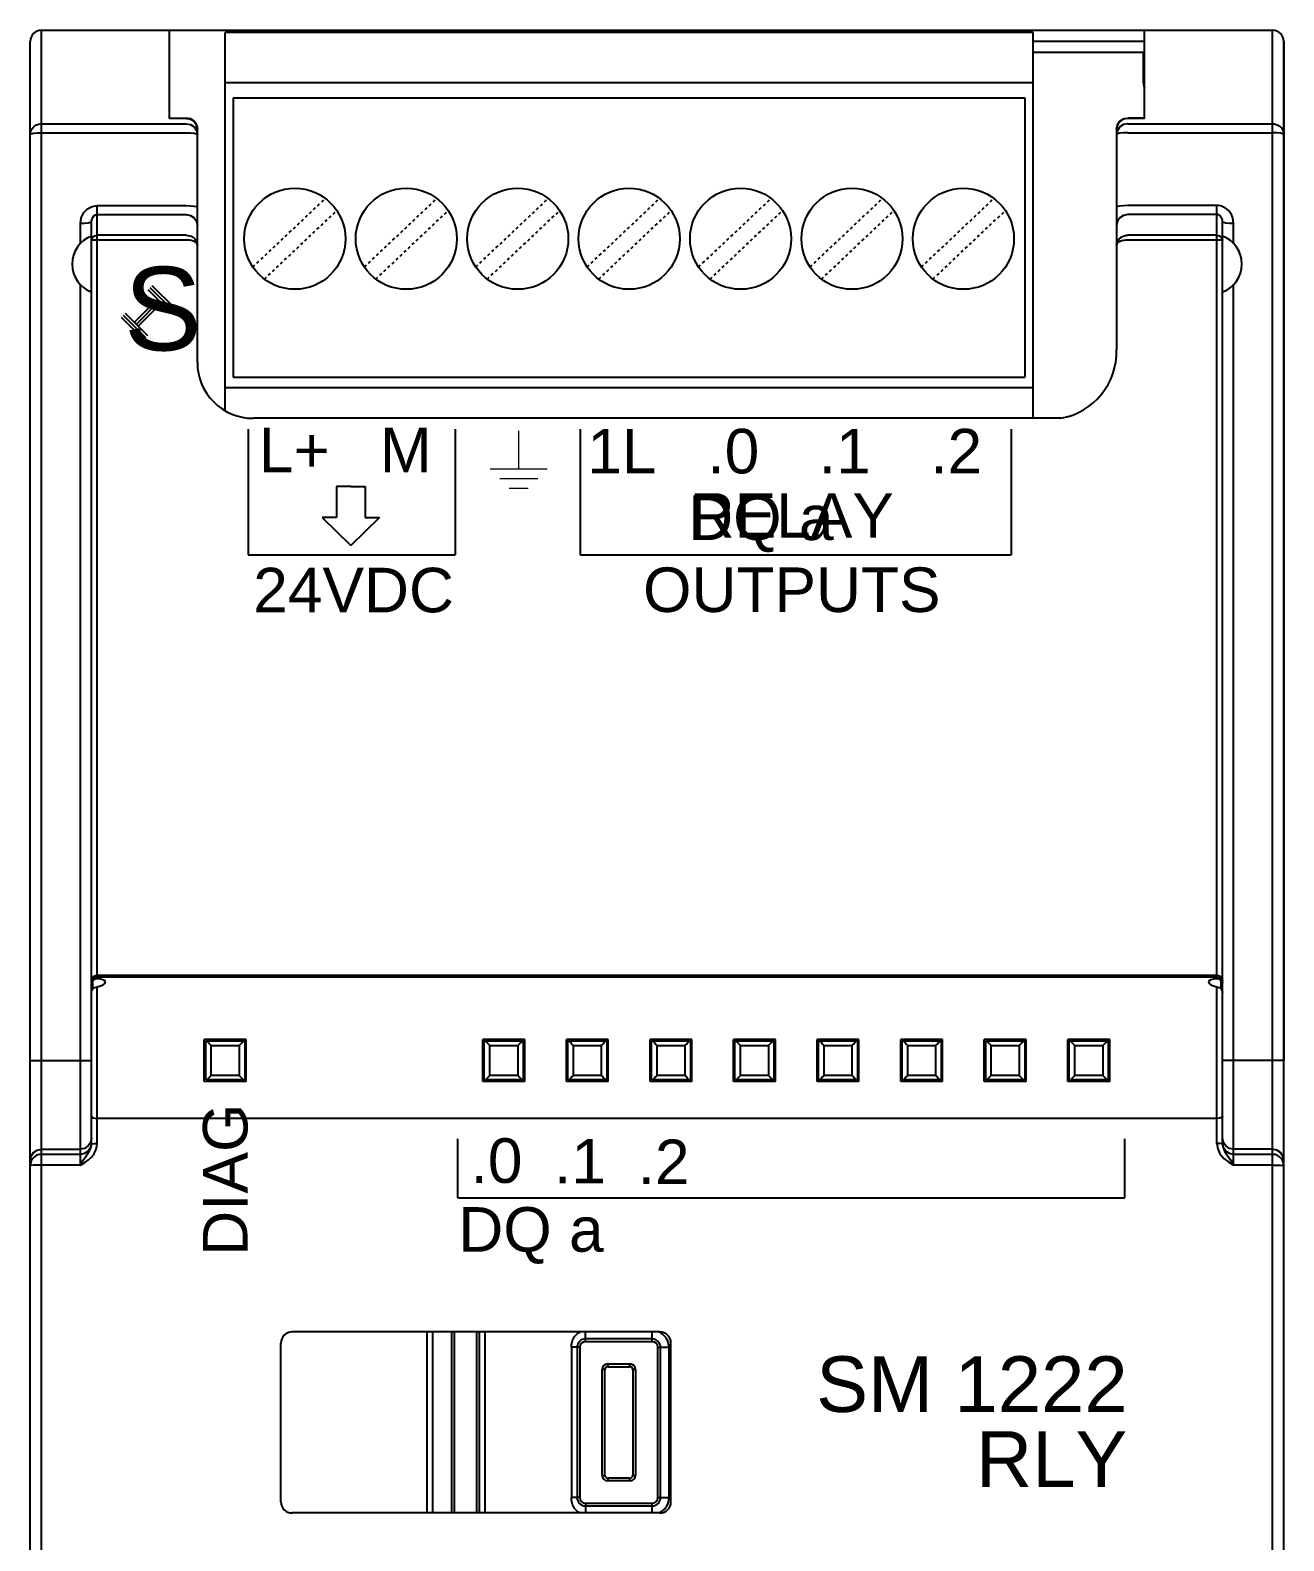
# Model space of a CAD drawing. Header units: inches. Extents: x 57 to 2760, y -193 to 2149.
# Drawn here: x 370 to 415, y 1549.4 to 1603.7 of the extents above; entities that cross this region are included whole.
import ezdxf

# ---------------------------------------------------------------- set-up
doc = ezdxf.new("R2010")
doc.units = ezdxf.units.IN
doc.header["$MEASUREMENT"] = 0
doc.linetypes.add('DOT', pattern=[0.2, 0.1, -0.1])
doc.styles.get("Standard").update_dxf_attribs({"font": 'arial.ttf'})

msp = doc.modelspace()

# ---------------------------------------------------------------- linework, layer by layer
at = {"color": 7, "linetype": 'Continuous'}
for p, q in [((370.37329, 1503.68422), (370.37329, 1603.68422)), ((370.37329, 1603.68422), (414.57329, 1603.68422)), ((374.97329, 1600.51791), (374.97329, 1603.68422)), ((409.97329, 1600.51791), (409.97329, 1603.68422)), ((414.57329, 1503.68422), (414.57329, 1603.68422)), ((369.97329, 1504.08422), (369.97329, 1603.28422)), ((376.97329, 1590.01417), (376.97329, 1603.60422)), ((405.97329, 1603.60422), (376.97329, 1603.60422)), ((405.97329, 1589.78895), (405.97329, 1603.60422)), ((409.97329, 1603.28422), (405.97329, 1603.28422)), ((414.97329, 1603.28422), (414.97329, 1566.68422)), ((414.97329, 1504.08422), (414.97329, 1603.28422)), ((409.97329, 1602.88422), (405.97329, 1602.88422)), ((409.92329, 1602.88422), (409.92329, 1601.88422)), ((405.97329, 1601.79422), (376.97329, 1601.79422)), ((409.97329, 1601.74784), (409.94488, 1601.74784)), ((377.26329, 1601.25422), (377.26329, 1591.22222)), ((377.26329, 1601.25422), (405.68329, 1601.25422)), ((405.68329, 1601.25422), (405.68329, 1591.22222)), ((374.97329, 1600.53058), (375.57329, 1600.53058)), ((375.57329, 1600.51791), (374.97329, 1600.51791)), ((375.72449, 1600.5009), (375.57329, 1600.53058)), ((409.1504, 1600.45221), (409.05727, 1600.36804)), ((409.25765, 1600.50138), (409.1504, 1600.45221)), ((409.22208, 1600.5009), (409.37329, 1600.53058)), ((409.37329, 1600.51791), (409.25765, 1600.50138)), ((409.97329, 1600.53058), (409.37329, 1600.53058)), ((409.97329, 1600.51791), (409.37329, 1600.51791)), ((370.37329, 1600.32249), (375.57329, 1600.32249)), ((370.37329, 1600.00264), (375.57329, 1600.00264)), ((375.94268, 1600.08424), (375.97329, 1599.93594)), ((375.97329, 1591.74631), (375.97329, 1600.13058)), ((408.97329, 1600.13058), (408.97329, 1592.20822)), ((409.00389, 1600.08424), (408.97329, 1599.93594)), ((409.37329, 1600.32249), (414.57329, 1600.32249)), ((409.37329, 1600.00264), (414.57329, 1600.00264)), ((372.37329, 1569.62007), (372.37329, 1597.38679)), ((372.37329, 1597.38679), (375.57329, 1597.38679)), ((412.57329, 1597.38679), (409.37329, 1597.38679)), ((412.57329, 1569.62007), (412.57329, 1597.38679)), ((371.77329, 1596.007), (371.77329, 1596.74021)), ((372.17329, 1569.47356), (372.17329, 1596.80036)), ((372.37329, 1597.06189), (375.57329, 1597.06189)), ((375.97329, 1595.96918), (375.97329, 1596.67552)), ((412.57329, 1597.06189), (409.37329, 1597.06189)), ((412.77329, 1569.47356), (412.77329, 1596.80039)), ((413.17329, 1596.007), (413.17329, 1596.74021)), ((375.57329, 1596.3199), (372.37329, 1596.3199)), ((375.57329, 1596.14705), (372.37329, 1596.14705)), ((412.57329, 1596.3199), (409.37329, 1596.3199)), ((412.57329, 1596.14705), (409.37329, 1596.14842)), ((371.77329, 1562.92192), (371.77329, 1594.56144)), ((413.17329, 1562.92192), (413.17329, 1594.56144)), ((377.26329, 1591.22222), (405.68329, 1591.22222)), ((376.97329, 1590.85511), (405.97329, 1590.85511)), ((406.97319, 1589.74622), (377.97329, 1589.74622)), ((372.22329, 1569.25312), (372.22329, 1569.56094)), ((412.57329, 1569.7402), (372.37329, 1569.7402)), ((412.57329, 1569.6728), (372.37329, 1569.6728)), ((412.72329, 1569.25312), (412.72329, 1569.56094)), ((372.17329, 1563.6921), (372.17329, 1569.43507)), ((372.37329, 1563.69686), (372.37329, 1569.32986)), ((412.57329, 1563.69686), (412.57329, 1569.32986)), ((412.77329, 1563.69214), (412.77329, 1569.43507)), ((412.77329, 1564.68066), (412.77329, 1569.12725)), ((376.22329, 1565.93422), (376.22329, 1567.43422)), ((377.72329, 1567.43422), (376.22329, 1567.43422)), ((376.27329, 1565.98422), (376.27329, 1567.38422)), ((376.27329, 1567.38422), (377.67329, 1567.38422)), ((377.67329, 1567.38422), (377.67329, 1565.98422)), ((377.72329, 1565.93422), (377.72329, 1567.43422)), ((386.22329, 1565.93422), (386.22329, 1567.43422)), ((387.72329, 1567.43422), (386.22329, 1567.43422)), ((386.27329, 1565.98422), (386.27329, 1567.38422)), ((386.27329, 1567.38422), (387.67329, 1567.38422)), ((387.67329, 1567.38422), (387.67329, 1565.98422)), ((387.72329, 1565.93422), (387.72329, 1567.43422)), ((389.22329, 1565.93422), (389.22329, 1567.43422)), ((390.72329, 1567.43422), (389.22329, 1567.43422)), ((389.27329, 1565.98422), (389.27329, 1567.38422)), ((389.27329, 1567.38422), (390.67329, 1567.38422)), ((390.67329, 1567.38422), (390.67329, 1565.98422)), ((390.72329, 1565.93422), (390.72329, 1567.43422)), ((392.22329, 1565.93422), (392.22329, 1567.43422)), ((393.72329, 1567.43422), (392.22329, 1567.43422)), ((392.27329, 1565.98422), (392.27329, 1567.38422)), ((392.27329, 1567.38422), (393.67329, 1567.38422)), ((393.67329, 1567.38422), (393.67329, 1565.98422)), ((393.72329, 1565.93422), (393.72329, 1567.43422)), ((395.22329, 1565.93422), (395.22329, 1567.43422)), ((396.72329, 1567.43422), (395.22329, 1567.43422)), ((395.27329, 1565.98422), (395.27329, 1567.38422)), ((395.27329, 1567.38422), (396.67329, 1567.38422)), ((396.67329, 1567.38422), (396.67329, 1565.98422)), ((396.72329, 1565.93422), (396.72329, 1567.43422)), ((399.72329, 1567.43422), (398.22329, 1567.43422)), ((398.22329, 1565.93422), (398.22329, 1567.43422)), ((398.27329, 1567.38422), (399.67329, 1567.38422)), ((398.27329, 1565.98422), (398.27329, 1567.38422)), ((399.67329, 1567.38422), (399.67329, 1565.98422)), ((399.72329, 1565.93422), (399.72329, 1567.43422)), ((402.72329, 1567.43422), (401.22329, 1567.43422)), ((401.22329, 1565.93422), (401.22329, 1567.43422)), ((401.27329, 1567.38422), (402.67329, 1567.38422)), ((401.27329, 1565.98422), (401.27329, 1567.38422)), ((402.67329, 1567.38422), (402.67329, 1565.98422)), ((402.72329, 1565.93422), (402.72329, 1567.43422)), ((405.72329, 1567.43422), (404.22329, 1567.43422)), ((404.22329, 1565.93422), (404.22329, 1567.43422)), ((404.27329, 1567.38422), (405.67329, 1567.38422)), ((404.27329, 1565.98422), (404.27329, 1567.38422)), ((405.67329, 1567.38422), (405.67329, 1565.98422)), ((405.72329, 1565.93422), (405.72329, 1567.43422)), ((408.72329, 1567.43422), (407.22329, 1567.43422)), ((407.22329, 1565.93422), (407.22329, 1567.43422)), ((407.27329, 1567.38422), (408.67329, 1567.38422)), ((407.27329, 1565.98422), (407.27329, 1567.38422)), ((408.67329, 1567.38422), (408.67329, 1565.98422)), ((408.72329, 1565.93422), (408.72329, 1567.43422)), ((376.22329, 1567.18422), (376.27329, 1567.18422)), ((376.47329, 1567.21993), (377.47329, 1567.21993)), ((376.47336, 1566.1485), (376.47336, 1567.21993)), ((377.47321, 1567.21993), (377.47321, 1566.1485)), ((377.67329, 1567.18422), (377.72329, 1567.18422)), ((386.22329, 1567.18422), (386.27329, 1567.18422)), ((386.47329, 1567.21993), (387.47329, 1567.21993)), ((386.47336, 1566.1485), (386.47336, 1567.21993)), ((387.47321, 1567.21993), (387.47321, 1566.1485)), ((389.47329, 1567.21993), (390.47329, 1567.21993)), ((389.47336, 1566.1485), (389.47336, 1567.21993)), ((390.47321, 1567.21993), (390.47321, 1566.1485)), ((392.47329, 1567.21993), (393.47329, 1567.21993)), ((392.47336, 1566.1485), (392.47336, 1567.21993)), ((393.47321, 1567.21993), (393.47321, 1566.1485)), ((395.47329, 1567.21993), (396.47329, 1567.21993)), ((395.47336, 1566.1485), (395.47336, 1567.21993)), ((396.47321, 1567.21993), (396.47321, 1566.1485)), ((398.47329, 1567.21993), (399.47329, 1567.21993)), ((398.47336, 1566.1485), (398.47336, 1567.21993)), ((399.47321, 1567.21993), (399.47321, 1566.1485)), ((401.47329, 1567.21993), (402.47329, 1567.21993)), ((401.47336, 1566.1485), (401.47336, 1567.21993)), ((402.47321, 1567.21993), (402.47321, 1566.1485)), ((404.47329, 1567.21993), (405.47329, 1567.21993)), ((404.47336, 1566.1485), (404.47336, 1567.21993)), ((405.47321, 1567.21993), (405.47321, 1566.1485)), ((407.47329, 1567.21993), (408.47329, 1567.21993)), ((407.47336, 1566.1485), (407.47336, 1567.21993)), ((408.47321, 1567.21993), (408.47321, 1566.1485)), ((408.67329, 1567.18422), (408.72329, 1567.18422)), ((369.97329, 1566.68422), (372.17329, 1566.68422)), ((414.97329, 1566.68422), (412.77329, 1566.68422)), ((376.22329, 1566.18422), (376.27329, 1566.18422)), ((377.72329, 1565.93422), (376.22329, 1565.93422)), ((377.67329, 1565.98422), (376.27329, 1565.98422)), ((377.47329, 1566.1485), (376.47329, 1566.1485)), ((377.67329, 1566.18422), (377.72329, 1566.18422)), ((386.22329, 1566.18422), (386.27329, 1566.18422)), ((387.72329, 1565.93422), (386.22329, 1565.93422)), ((387.67329, 1565.98422), (386.27329, 1565.98422)), ((387.47329, 1566.1485), (386.47329, 1566.1485)), ((390.72329, 1565.93422), (389.22329, 1565.93422)), ((390.67329, 1565.98422), (389.27329, 1565.98422)), ((390.47329, 1566.1485), (389.47329, 1566.1485)), ((393.72329, 1565.93422), (392.22329, 1565.93422)), ((393.67329, 1565.98422), (392.27329, 1565.98422)), ((393.47329, 1566.1485), (392.47329, 1566.1485)), ((396.72329, 1565.93422), (395.22329, 1565.93422)), ((396.67329, 1565.98422), (395.27329, 1565.98422)), ((396.47329, 1566.1485), (395.47329, 1566.1485)), ((399.72329, 1565.93422), (398.22329, 1565.93422)), ((399.67329, 1565.98422), (398.27329, 1565.98422)), ((399.47329, 1566.1485), (398.47329, 1566.1485)), ((402.72329, 1565.93422), (401.22329, 1565.93422)), ((402.67329, 1565.98422), (401.27329, 1565.98422)), ((402.47329, 1566.1485), (401.47329, 1566.1485)), ((405.72329, 1565.93422), (404.22329, 1565.93422)), ((405.67329, 1565.98422), (404.27329, 1565.98422)), ((405.47329, 1566.1485), (404.47329, 1566.1485)), ((408.72329, 1565.93422), (407.22329, 1565.93422)), ((408.67329, 1565.98422), (407.27329, 1565.98422)), ((408.47329, 1566.1485), (407.47329, 1566.1485)), ((408.67329, 1566.18422), (408.72329, 1566.18422)), ((412.57329, 1564.60034), (372.37329, 1564.60034)), ((370.37329, 1563.4964), (371.77329, 1563.4964)), ((372.17329, 1563.89487), (372.14284, 1563.74238)), ((372.27329, 1563.69623), (372.37329, 1563.69686)), ((412.67329, 1563.69623), (412.57329, 1563.69686)), ((412.80373, 1563.74238), (412.77329, 1563.89487)), ((414.57329, 1563.4964), (413.17329, 1563.4964)), ((369.97329, 1544.45532), (369.97329, 1563.09792)), ((369.98267, 1562.99893), (369.97329, 1562.91312)), ((371.77329, 1563.3116), (370.37329, 1563.3116)), ((414.57329, 1563.3116), (413.17329, 1563.3116)), ((414.97329, 1544.27052), (414.97329, 1563.09792)), ((371.77329, 1562.92192), (370.37329, 1562.92192)), ((414.57329, 1562.92192), (413.17329, 1562.92192)), ((378.97329, 1550.83422), (378.97329, 1556.53422)), ((392.57329, 1556.93422), (379.37329, 1556.93422)), ((384.22167, 1550.43422), (384.22167, 1556.93422)), ((384.42074, 1550.43422), (384.42074, 1556.93422)), ((385.10329, 1550.43422), (385.10329, 1556.93422)), ((385.10329, 1550.43422), (385.10329, 1556.93422)), ((385.20329, 1550.43422), (385.20329, 1556.93422)), ((386.00329, 1550.43422), (386.00329, 1556.93422)), ((386.10329, 1550.43422), (386.10329, 1556.93422)), ((386.30329, 1550.43422), (386.30329, 1556.93422)), ((389.90329, 1556.58422), (389.90329, 1556.93422)), ((392.30329, 1556.68422), (389.90329, 1556.68422)), ((392.30329, 1556.58422), (389.90329, 1556.58422)), ((392.30329, 1556.58422), (392.30329, 1556.93422)), ((392.97329, 1550.83422), (392.97329, 1556.53422)), ((389.40329, 1556.38422), (389.40329, 1550.98422)), ((389.70329, 1556.38422), (389.40329, 1556.38422)), ((389.60329, 1556.38422), (389.60329, 1550.98422)), ((389.70329, 1556.38422), (389.70329, 1550.98422)), ((392.50329, 1550.98422), (392.50329, 1556.38422)), ((392.50329, 1556.38422), (392.90329, 1556.38422)), ((392.60329, 1550.98422), (392.60329, 1556.38422)), ((392.90329, 1556.38422), (392.90329, 1550.98422)), ((390.50329, 1551.78422), (390.50329, 1555.58422)), ((390.60329, 1555.58422), (390.50329, 1555.58422)), ((390.60329, 1551.78422), (390.60329, 1555.58422)), ((390.60329, 1551.78422), (390.60329, 1555.58422)), ((390.70329, 1555.78422), (390.70329, 1555.68422)), ((390.70329, 1555.78422), (391.50329, 1555.78422)), ((390.70329, 1555.68422), (391.50329, 1555.68422)), ((390.70329, 1555.68422), (391.50329, 1555.68422)), ((391.50329, 1555.68422), (391.50329, 1555.78422)), ((391.60329, 1555.58422), (391.60329, 1551.78422)), ((391.70329, 1555.58422), (391.60329, 1555.58422)), ((391.70329, 1555.58422), (391.70329, 1551.78422)), ((390.50329, 1551.78422), (390.60329, 1551.78422)), ((390.70329, 1551.68422), (390.70329, 1551.58422)), ((391.50329, 1551.68422), (390.70329, 1551.68422)), ((391.50329, 1551.68422), (390.70329, 1551.68422)), ((391.50329, 1551.58422), (390.70329, 1551.58422)), ((391.50329, 1551.58422), (391.50329, 1551.68422)), ((391.60329, 1551.78422), (391.70329, 1551.78422)), ((389.70329, 1550.98422), (389.40329, 1550.98422)), ((389.90329, 1550.78422), (389.90328, 1550.43422)), ((389.90329, 1550.78422), (392.30329, 1550.78422)), ((389.90329, 1550.68422), (392.30329, 1550.68422)), ((389.90329, 1550.68422), (392.30329, 1550.68422)), ((392.30329, 1550.43422), (392.30329, 1550.78422)), ((392.50329, 1550.98422), (392.90329, 1550.98422)), ((392.57329, 1550.43422), (379.37329, 1550.43422))]:
    msp.add_line(p, q, dxfattribs=at)
at = {"linetype": 'DOT'}
for p, q in [((377.96743, 1595.18099), (380.56651, 1597.64304)), ((378.38006, 1594.7454), (380.97914, 1597.20745)), ((381.96743, 1595.18099), (384.56651, 1597.64304)), ((382.38006, 1594.7454), (384.97914, 1597.20745)), ((385.96743, 1595.18099), (388.56651, 1597.64304)), ((386.38006, 1594.7454), (388.97914, 1597.20745)), ((389.96743, 1595.18099), (392.56651, 1597.64304)), ((390.38006, 1594.7454), (392.97914, 1597.20745)), ((393.96743, 1595.18099), (396.56651, 1597.64304)), ((394.38006, 1594.7454), (396.97914, 1597.20745)), ((397.96743, 1595.18099), (400.56651, 1597.64304)), ((398.38006, 1594.7454), (400.97914, 1597.20745)), ((401.96743, 1595.18099), (404.56651, 1597.64304)), ((402.38006, 1594.7454), (404.97914, 1597.20745))]:
    msp.add_line(p, q, dxfattribs=at)
for p, q in [((374.26653, 1594.443), (375.06821, 1593.65108)), ((374.33679, 1594.51416), (375.13847, 1593.72224)), ((374.54551, 1594.03024), (373.70696, 1593.19201)), ((374.61621, 1593.95952), (373.77765, 1593.12129)), ((374.68691, 1593.88879), (373.84835, 1593.05056)), ((374.19627, 1594.37184), (374.99795, 1593.57993)), ((373.23629, 1593.37493), (374.03797, 1592.58301)), ((373.30655, 1593.44609), (374.10823, 1592.65417)), ((373.37681, 1593.51724), (374.17849, 1592.72533)), ((377.79901, 1589.35165), (377.79901, 1584.83806)), ((385.22901, 1589.35165), (385.22901, 1584.83806)), ((389.71353, 1589.35166), (389.71353, 1584.83807)), ((405.18829, 1589.35166), (405.18829, 1584.83807)), ((380.97012, 1587.29684), (380.97012, 1586.17845)), ((381.48418, 1587.29684), (380.97012, 1587.29684)), ((381.48417, 1587.29684), (381.99822, 1587.29684)), ((381.99822, 1587.29684), (381.99822, 1586.17845)), ((380.45607, 1586.17845), (381.48417, 1585.18097)), ((380.97012, 1586.17845), (380.45607, 1586.17845)), ((382.51228, 1586.17845), (381.48417, 1585.18097)), ((381.99822, 1586.17845), (382.51228, 1586.17845)), ((377.79901, 1584.83806), (385.22901, 1584.83806)), ((389.71353, 1584.83807), (405.18829, 1584.83807)), ((385.32887, 1561.74951), (385.32887, 1563.86554)), ((409.26797, 1561.74951), (409.26797, 1563.86554)), ((385.32887, 1561.74951), (409.26797, 1561.74951))]:
    msp.add_line(p, q)
at = {"color": 7, "linetype": 'Continuous', "lineweight": 15}
for p, q in [((387.51051, 1587.92584), (387.51051, 1589.29084)), ((386.48676, 1587.92584), (388.53426, 1587.92584)), ((386.82801, 1587.58459), (388.19301, 1587.58459)), ((387.16926, 1587.24334), (387.85176, 1587.24334))]:
    msp.add_line(p, q, dxfattribs=at)
at = {"color": 7, "linetype": 'Continuous'}
for points in [[(375.57329, 1600.51791), (375.68892, 1600.50138), (375.79617, 1600.45221), (375.8893, 1600.36804), (375.95214, 1600.25484), (375.97329, 1600.13058)], [(375.97329, 1600.13058), (375.94389, 1600.28109), (375.85684, 1600.41271), (375.72449, 1600.5009)], [(408.97329, 1600.13058), (409.00268, 1600.28109), (409.08973, 1600.41271), (409.22208, 1600.5009)], [(369.97329, 1599.93594), (369.97782, 1599.99395), (369.99315, 1600.05624), (370.02169, 1600.12026), (370.06532, 1600.18261), (370.12492, 1600.23895), (370.1991, 1600.28392), (370.28383, 1600.3127), (370.37329, 1600.32249)], [(369.97329, 1599.93594), (370.0034, 1599.96133), (370.09003, 1599.98303), (370.21994, 1599.99754), (370.37329, 1600.00264)], [(375.57329, 1600.32249), (375.72539, 1600.29345), (375.85562, 1600.20976), (375.94268, 1600.08424)], [(375.57329, 1600.00264), (375.72539, 1599.99763), (375.85562, 1599.98319), (375.94268, 1599.96153), (375.97329, 1599.93594)], [(409.05727, 1600.36804), (408.99443, 1600.25484), (408.97329, 1600.13058)], [(409.37329, 1600.00264), (409.22118, 1599.99763), (409.09095, 1599.98319), (409.00389, 1599.96153), (408.97329, 1599.93594)], [(409.37329, 1600.32249), (409.22118, 1600.29345), (409.09095, 1600.20976), (409.00389, 1600.08424)], [(414.57329, 1600.32249), (414.63328, 1600.31812), (414.69775, 1600.3033), (414.76402, 1600.27571), (414.82855, 1600.23354), (414.88686, 1600.17593), (414.93339, 1600.10422), (414.96317, 1600.02233), (414.97329, 1599.93594)], [(414.97329, 1599.93594), (414.94317, 1599.96133), (414.85654, 1599.98303), (414.72663, 1599.99754), (414.57329, 1600.00264)], [(371.77329, 1596.74021), (371.80601, 1596.95076), (371.89819, 1597.13505), (372.03505, 1597.27417), (372.19821, 1597.35856), (372.37329, 1597.38679)], [(375.57329, 1597.38679), (375.72636, 1597.38211), (375.85613, 1597.36879), (375.94284, 1597.34885), (375.97329, 1597.32532)], [(409.37329, 1597.38679), (409.22021, 1597.38211), (409.09044, 1597.36879), (409.00373, 1597.34885), (408.97329, 1597.32532)], [(413.17329, 1596.74021), (413.16218, 1596.86402), (413.13328, 1596.97228), (413.09189, 1597.0653), (413.04188, 1597.14395), (412.98665, 1597.20881), (412.92926, 1597.26065), (412.87172, 1597.3011), (412.81446, 1597.33223), (412.75672, 1597.35582), (412.69733, 1597.37281), (412.636, 1597.38325), (412.57329, 1597.38679)], [(372.17329, 1596.80039), (372.14283, 1596.77736), (372.05612, 1596.75784), (371.92635, 1596.74479), (371.77329, 1596.74021)], [(372.17329, 1596.80036), (372.18418, 1596.88544), (372.2149, 1596.96), (372.26058, 1597.01636), (372.31505, 1597.05053), (372.37329, 1597.06189)], [(375.57329, 1597.06189), (375.72636, 1597.03248), (375.85613, 1596.94872), (375.94284, 1596.82337), (375.97329, 1596.67552)], [(409.37329, 1597.06189), (409.22021, 1597.03248), (409.09044, 1596.94872), (409.00373, 1596.82337), (408.97329, 1596.67552)], [(412.77329, 1596.80039), (412.76958, 1596.85044), (412.75995, 1596.89421), (412.74615, 1596.93182), (412.72948, 1596.96363), (412.71107, 1596.98987), (412.69194, 1597.01085), (412.67276, 1597.02721), (412.65367, 1597.03981), (412.63443, 1597.04935), (412.61463, 1597.05623), (412.59419, 1597.06045), (412.57329, 1597.06189)], [(413.17329, 1596.74021), (413.02021, 1596.74479), (412.89044, 1596.75784), (412.80373, 1596.77736), (412.77329, 1596.80039)], [(372.17329, 1596.12671), (372.18851, 1596.20064), (372.23186, 1596.26331), (372.29675, 1596.30519), (372.37329, 1596.3199)], [(372.37329, 1596.14705), (372.2965, 1596.14549), (372.23123, 1596.14103), (372.18815, 1596.13441), (372.17329, 1596.12671)], [(375.57329, 1596.3199), (375.63812, 1596.31526), (375.69544, 1596.30315), (375.74532, 1596.28581), (375.78842, 1596.26486), (375.82567, 1596.24128), (375.85807, 1596.21547), (375.88665, 1596.18716), (375.91188, 1596.15592), (375.93331, 1596.12202), (375.95041, 1596.08611), (375.96283, 1596.04888), (375.97049, 1596.01063), (375.97329, 1595.96922)], [(375.97329, 1595.96919), (375.97049, 1595.99021), (375.96283, 1596.0096), (375.95041, 1596.02848), (375.93332, 1596.04669), (375.91189, 1596.06388), (375.88666, 1596.07972), (375.85808, 1596.09408), (375.8257, 1596.10716), (375.78845, 1596.11912), (375.74536, 1596.12975), (375.69548, 1596.13855), (375.63818, 1596.14469), (375.57337, 1596.14705)], [(408.97329, 1595.96917), (408.97602, 1596.01015), (408.98412, 1596.05029), (408.99738, 1596.08909), (409.01549, 1596.126), (409.03808, 1596.16056), (409.0647, 1596.19235), (409.09501, 1596.22113), (409.12871, 1596.24671), (409.16532, 1596.26877), (409.20419, 1596.28702), (409.24463, 1596.30126), (409.28609, 1596.31146), (409.32872, 1596.31771), (409.37329, 1596.3199)], [(409.37329, 1596.14705), (409.32872, 1596.14595), (409.28609, 1596.14278), (409.24463, 1596.1376), (409.20418, 1596.13038), (409.16531, 1596.12112), (409.12871, 1596.10993), (409.09501, 1596.09695), (409.0647, 1596.08236), (409.03808, 1596.06623), (409.01549, 1596.04871), (408.99738, 1596.02999), (408.98412, 1596.01032), (408.97602, 1595.98997), (408.97329, 1595.96919)], [(412.57329, 1596.3199), (412.64886, 1596.30557), (412.71378, 1596.26421), (412.75795, 1596.20089), (412.77329, 1596.12671)], [(412.77329, 1596.12671), (412.75795, 1596.13452), (412.71378, 1596.14119), (412.64886, 1596.14555), (412.57329, 1596.14705)], [(372.17329, 1569.55633), (372.18384, 1569.61528), (372.21313, 1569.66646), (372.25678, 1569.70578), (372.31161, 1569.73124), (372.37329, 1569.7402)], [(372.37329, 1569.6728), (372.29675, 1569.65764), (372.23186, 1569.61445), (372.18851, 1569.54981), (372.17329, 1569.47356)], [(372.22329, 1569.56094), (372.1861, 1569.50211), (372.17329, 1569.43507)], [(372.37329, 1569.62007), (372.29144, 1569.60763), (372.22329, 1569.56094)], [(372.67329, 1569.5033), (372.65233, 1569.54683), (372.59113, 1569.58141), (372.495, 1569.60576), (372.37329, 1569.62007)], [(372.37329, 1569.32986), (372.495, 1569.36039), (372.59113, 1569.4041), (372.65233, 1569.45399), (372.67329, 1569.5033)], [(412.57329, 1569.62007), (412.45157, 1569.60576), (412.35544, 1569.58141), (412.29424, 1569.54683), (412.27329, 1569.5033)], [(412.27329, 1569.5033), (412.29424, 1569.45399), (412.35544, 1569.4041), (412.45157, 1569.36039), (412.57329, 1569.32986)], [(412.57329, 1569.7402), (412.63488, 1569.73126), (412.68955, 1569.70594), (412.73323, 1569.66672), (412.76269, 1569.61537), (412.77329, 1569.55633)], [(412.57329, 1569.6728), (412.64982, 1569.65764), (412.71471, 1569.61445), (412.75806, 1569.54981), (412.77329, 1569.47356)], [(412.72329, 1569.56094), (412.65515, 1569.60762), (412.57329, 1569.62007)], [(412.77329, 1569.43507), (412.76041, 1569.50227), (412.72329, 1569.56094)], [(372.17329, 1569.12725), (372.1861, 1569.19429), (372.22329, 1569.25312)], [(372.22329, 1569.25312), (372.29145, 1569.30337), (372.37329, 1569.32986)], [(412.57329, 1569.32986), (412.65516, 1569.30334), (412.72329, 1569.25312)], [(412.72329, 1569.25312), (412.76041, 1569.19445), (412.77329, 1569.12725)], [(376.47329, 1567.21993), (376.4191, 1567.275), (376.3666, 1567.32974), (376.31595, 1567.38422)], [(377.47329, 1567.21993), (377.52747, 1567.275), (377.57997, 1567.32974), (377.63062, 1567.38422)], [(386.47329, 1567.21993), (386.41903, 1567.27507), (386.36654, 1567.32981), (386.31595, 1567.38422)], [(387.47329, 1567.21993), (387.52754, 1567.27507), (387.58003, 1567.32981), (387.63062, 1567.38422)], [(389.47329, 1567.21993), (389.41904, 1567.27505), (389.36655, 1567.3298), (389.31595, 1567.38422)], [(390.47329, 1567.21993), (390.52753, 1567.27505), (390.58002, 1567.3298), (390.63062, 1567.38422)], [(392.47329, 1567.21993), (392.41906, 1567.27504), (392.36656, 1567.32979), (392.31595, 1567.38422)], [(393.47329, 1567.21993), (393.52751, 1567.27504), (393.58001, 1567.32979), (393.63062, 1567.38422)], [(395.47329, 1567.21993), (395.41907, 1567.27503), (395.36658, 1567.32977), (395.31595, 1567.38422)], [(396.47329, 1567.21993), (396.5275, 1567.27503), (396.57999, 1567.32977), (396.63062, 1567.38422)], [(398.47329, 1567.21993), (398.41908, 1567.27502), (398.36659, 1567.32976), (398.31595, 1567.38422)], [(399.47329, 1567.21993), (399.52749, 1567.27502), (399.57998, 1567.32976), (399.63062, 1567.38422)], [(401.47329, 1567.21993), (401.41909, 1567.27501), (401.36659, 1567.32975), (401.31595, 1567.38422)], [(402.47329, 1567.21993), (402.52748, 1567.27501), (402.57997, 1567.32975), (402.63062, 1567.38422)], [(404.47329, 1567.21993), (404.4191, 1567.275), (404.3666, 1567.32975), (404.31595, 1567.38422)], [(405.47329, 1567.21993), (405.52747, 1567.275), (405.57997, 1567.32975), (405.63062, 1567.38422)], [(407.47329, 1567.21993), (407.4191, 1567.275), (407.3666, 1567.32974), (407.31595, 1567.38422)], [(408.47329, 1567.21993), (408.52747, 1567.275), (408.57997, 1567.32974), (408.63062, 1567.38422)], [(376.47329, 1566.1485), (376.4191, 1566.09344), (376.3666, 1566.03869), (376.31595, 1565.98422)], [(377.47329, 1566.1485), (377.52747, 1566.09344), (377.57997, 1566.03869), (377.63062, 1565.98422)], [(386.47329, 1566.1485), (386.41903, 1566.09337), (386.36654, 1566.03862), (386.31595, 1565.98422)], [(387.47329, 1566.1485), (387.52754, 1566.09337), (387.58003, 1566.03862), (387.63062, 1565.98422)], [(389.47329, 1566.1485), (389.41904, 1566.09338), (389.36655, 1566.03864), (389.31595, 1565.98422)], [(390.47329, 1566.1485), (390.52753, 1566.09338), (390.58002, 1566.03864), (390.63062, 1565.98422)], [(392.47329, 1566.1485), (392.41906, 1566.0934), (392.36656, 1566.03865), (392.31595, 1565.98422)], [(393.47329, 1566.1485), (393.52751, 1566.0934), (393.58001, 1566.03865), (393.63062, 1565.98422)], [(395.47329, 1566.1485), (395.41907, 1566.09341), (395.36658, 1566.03866), (395.31595, 1565.98422)], [(396.47329, 1566.1485), (396.5275, 1566.09341), (396.57999, 1566.03866), (396.63062, 1565.98422)], [(398.47329, 1566.1485), (398.41908, 1566.09342), (398.36659, 1566.03868), (398.31595, 1565.98422)], [(399.47329, 1566.1485), (399.52749, 1566.09342), (399.57998, 1566.03868), (399.63062, 1565.98422)], [(401.47329, 1566.1485), (401.41909, 1566.09343), (401.36659, 1566.03868), (401.31595, 1565.98422)], [(402.47329, 1566.1485), (402.52748, 1566.09343), (402.57997, 1566.03868), (402.63062, 1565.98422)], [(404.47329, 1566.1485), (404.4191, 1566.09344), (404.3666, 1566.03869), (404.31595, 1565.98422)], [(405.47329, 1566.1485), (405.52747, 1566.09344), (405.57997, 1566.03869), (405.63062, 1565.98422)], [(407.47329, 1566.1485), (407.4191, 1566.09344), (407.3666, 1566.03869), (407.31595, 1565.98422)], [(408.47329, 1566.1485), (408.52747, 1566.09344), (408.57997, 1566.03869), (408.63062, 1565.98422)], [(372.17329, 1564.68066), (372.18719, 1564.65083), (372.22848, 1564.62489), (372.29334, 1564.60691), (372.37329, 1564.60034)], [(412.77329, 1564.68066), (412.75938, 1564.65083), (412.71809, 1564.62489), (412.65323, 1564.60691), (412.57329, 1564.60034)], [(369.97329, 1563.09792), (370.00373, 1563.25041), (370.09044, 1563.37968), (370.22021, 1563.46606), (370.37329, 1563.4964)], [(372.14284, 1563.74238), (372.05613, 1563.61311), (371.92636, 1563.52673), (371.77329, 1563.4964)], [(371.77329, 1562.92192), (371.93109, 1563.01628), (372.06893, 1563.11494), (372.18376, 1563.22426), (372.27163, 1563.34286), (372.33087, 1563.46492), (372.36347, 1563.58459), (372.37329, 1563.69686)], [(372.16983, 1563.69279), (372.14284, 1563.55758), (372.05613, 1563.42831), (371.92636, 1563.34193), (371.77329, 1563.3116)], [(371.77329, 1562.92192), (371.87856, 1563.09804), (371.97029, 1563.23383), (372.04676, 1563.34291), (372.10544, 1563.43976), (372.14499, 1563.53006), (372.16674, 1563.61458), (372.17329, 1563.6921)], [(372.17329, 1563.6921), (372.20008, 1563.69448), (372.27329, 1563.69623)], [(412.57329, 1563.69686), (412.60069, 1563.50986), (412.6835, 1563.32906), (412.82203, 1563.1635), (412.9986, 1563.02719), (413.17329, 1562.92192)], [(412.77329, 1563.6921), (412.74649, 1563.69448), (412.67329, 1563.69623)], [(412.77329, 1563.69214), (412.79162, 1563.5619), (412.84703, 1563.4288), (412.93934, 1563.28576), (413.05669, 1563.11576), (413.17329, 1562.92192)], [(413.17329, 1563.3116), (413.02021, 1563.34193), (412.89044, 1563.42831), (412.80373, 1563.55758), (412.77673, 1563.69283)], [(413.17329, 1563.4964), (413.02021, 1563.52673), (412.89044, 1563.61311), (412.80373, 1563.74238)], [(414.97329, 1563.09792), (414.94284, 1563.25041), (414.85613, 1563.37968), (414.72636, 1563.46606), (414.57329, 1563.4964)], [(370.37329, 1563.3116), (370.30961, 1563.30652), (370.2426, 1563.28973), (370.17519, 1563.2593), (370.11101, 1563.21399), (370.05451, 1563.15383), (370.01045, 1563.08085), (369.98267, 1562.99893)], [(414.88092, 1563.16781), (414.82179, 1563.22537), (414.74815, 1563.2715), (414.66352, 1563.30133), (414.57329, 1563.3116)], [(414.97329, 1562.91312), (414.96871, 1562.97324), (414.95322, 1563.03774), (414.92451, 1563.10381), (414.88092, 1563.16781)], [(370.37329, 1562.92192), (370.21965, 1562.92124), (370.0895, 1562.91932), (370.00296, 1562.91644), (369.97329, 1562.91312)], [(414.57329, 1562.92192), (414.72692, 1562.92124), (414.85707, 1562.91932), (414.94361, 1562.91644), (414.97329, 1562.91312)], [(389.40329, 1556.38422), (389.40431, 1556.42907), (389.40793, 1556.47638), (389.41508, 1556.52638), (389.4266, 1556.5782), (389.44275, 1556.62976), (389.46333, 1556.67943), (389.48789, 1556.72617), (389.516, 1556.76955), (389.54747, 1556.80956), (389.58201, 1556.84604), (389.61922, 1556.87869), (389.65857, 1556.90721), (389.69943, 1556.93135), (389.70555, 1556.93422)], [(389.70555, 1550.43422), (389.69939, 1550.43711), (389.65852, 1550.46126), (389.61917, 1550.4898), (389.58195, 1550.52246), (389.54741, 1550.55895), (389.51594, 1550.59897), (389.48782, 1550.64238), (389.46328, 1550.68913), (389.44272, 1550.73878), (389.42659, 1550.79029), (389.41508, 1550.84204), (389.40793, 1550.89202), (389.40431, 1550.93934), (389.40329, 1550.98422)]]:
    msp.add_lwpolyline(points, dxfattribs=at)
for centre in [(379.47329, 1596.19422), (383.47329, 1596.19422), (387.47329, 1596.19422), (391.47329, 1596.19422), (395.47329, 1596.19422), (399.47329, 1596.19422), (403.47329, 1596.19422)]:
    msp.add_circle(centre, 1.815, dxfattribs=at)
for centre, radius, start, end in [((370.37329, 1603.28422), 0.4, 90, 180), ((414.57329, 1603.28422), 0.4, 0, 90), ((410.72329, 1601.88422), 0.8, 180, 199.697267), ((372.53757, 1595.28422), 1.06429, 110.01596, 249.98404), ((412.409, 1595.28422), 1.06429, 290.01596, 69.98404), ((377.97329, 1591.74622), 2, 179.997323, 270), ((406.53421, 1592.14627), 2.43986, 280.365181, 1.455004), ((387.87329, 1567.38422), 0.2, 180, 219.509619), ((387.87329, 1567.38422), 0.2, 210, 219.509619), ((389.07329, 1567.38422), 0.2, 320.490381, 0), ((390.87329, 1567.38422), 0.2, 180, 219.509619), ((390.87329, 1567.38422), 0.2, 210, 219.509619), ((392.07329, 1567.38422), 0.2, 320.490381, 0), ((393.87329, 1567.38422), 0.2, 180, 219.509619), ((393.87329, 1567.38422), 0.2, 210, 219.509619), ((395.07329, 1567.38422), 0.2, 320.490381, 0), ((396.87329, 1567.38422), 0.2, 180, 219.509619), ((396.87329, 1567.38422), 0.2, 210, 219.509619), ((398.07329, 1567.38422), 0.2, 320.490381, 0), ((399.87329, 1567.38422), 0.2, 180, 219.509619), ((399.87329, 1567.38422), 0.2, 210, 219.509619), ((401.07329, 1567.38422), 0.2, 320.490381, 0), ((402.87329, 1567.38422), 0.2, 180, 219.509619), ((402.87329, 1567.38422), 0.2, 210, 219.509619), ((404.07329, 1567.38422), 0.2, 320.490381, 0), ((405.87329, 1567.38422), 0.2, 180, 219.509619), ((405.87329, 1567.38422), 0.2, 210, 219.509619), ((407.07329, 1567.38422), 0.2, 320.490381, 0), ((387.87329, 1565.98422), 0.2, 140.490381, 180), ((387.87329, 1565.98422), 0.2, 140.490381, 150), ((389.07329, 1565.98422), 0.2, 0, 39.509619), ((389.07329, 1565.98422), 0.2, 0, 39.509599), ((390.87329, 1565.98422), 0.2, 140.490381, 180), ((390.87329, 1565.98422), 0.2, 140.490381, 150), ((392.07329, 1565.98422), 0.2, 0, 39.509619), ((392.07329, 1565.98422), 0.2, 0, 39.509599), ((393.87329, 1565.98422), 0.2, 140.490381, 180), ((393.87329, 1565.98422), 0.2, 140.490381, 150), ((395.07329, 1565.98422), 0.2, 0, 39.509619), ((395.07329, 1565.98422), 0.2, 0, 39.509599), ((396.87329, 1565.98422), 0.2, 140.490381, 180), ((396.87329, 1565.98422), 0.2, 140.490381, 150), ((398.07329, 1565.98422), 0.2, 0, 39.509619), ((398.07329, 1565.98422), 0.2, 0, 39.509599), ((399.87329, 1565.98422), 0.2, 140.490381, 180), ((399.87329, 1565.98422), 0.2, 140.490381, 150), ((401.07329, 1565.98422), 0.2, 0, 39.509619), ((401.07329, 1565.98422), 0.2, 0, 39.509599), ((402.87329, 1565.98422), 0.2, 140.490381, 180), ((402.87329, 1565.98422), 0.2, 140.490381, 150), ((404.07329, 1565.98422), 0.2, 0, 39.509619), ((404.07329, 1565.98422), 0.2, 0, 39.509599), ((405.87329, 1565.98422), 0.2, 140.490381, 180), ((405.87329, 1565.98422), 0.2, 140.490381, 150), ((407.07329, 1565.98422), 0.2, 0, 39.509619), ((407.07329, 1565.98422), 0.2, 0, 39.509599), ((379.37329, 1556.53422), 0.4, 90, 180), ((389.90329, 1556.38422), 0.3, 90, 180.00166), ((389.90329, 1556.38422), 0.2, 90, 180), ((392.30329, 1556.38422), 0.3, 0, 90), ((392.30329, 1556.38422), 0.3, 0.000002, 89.999999), ((392.30329, 1556.38422), 0.2, 0, 90), ((392.30329, 1556.38422), 0.6, 0, 67.607836), ((392.57329, 1556.53422), 0.4, 0, 90), ((390.70329, 1555.58422), 0.2, 90, 180), ((390.70329, 1555.58422), 0.1, 90, 180), ((391.50329, 1555.58422), 0.2, 0, 90), ((391.50329, 1555.58422), 0.1, 0, 90), ((391.50329, 1555.58422), 0.1, 0, 90), ((390.70329, 1551.78422), 0.2, 180, 270), ((390.70329, 1551.78422), 0.1, 180, 270), ((390.70329, 1551.78422), 0.1, 180, 270), ((391.50329, 1551.78422), 0.1, 270, 0), ((391.50329, 1551.78422), 0.2, 270, 0), ((379.37329, 1550.83422), 0.4, 180, 270), ((389.90329, 1550.98422), 0.3, 179.998328, 269.999999), ((389.90329, 1550.98422), 0.3, 180, 270), ((389.90329, 1550.98422), 0.2, 180, 270), ((392.30329, 1550.98422), 0.3, 270, 0), ((392.30329, 1550.98422), 0.2, 270, 0), ((392.57329, 1550.83422), 0.4, 270, 0), ((392.30329, 1550.98422), 0.6, 299.991389, 0)]:
    msp.add_arc(centre, radius, start, end, dxfattribs=at)

# ---------------------------------------------------------------- texts
for s, insert, char_height, width, attachment_point in [('S', (373.33812, 1595.18555), 3, 4.2892434, 1), ('L+', (379.45447, 1589.4057), 1.6, 5.3067617, 2), ('M', (383.45447, 1589.4057), 1.6, 5.3067617, 2), ('1L', (391.2138, 1589.36755), 1.6, 5.3067617, 2), ('.0', (395.2138, 1589.36755), 1.6, 5.3067617, 2), ('.1', (399.2138, 1589.36755), 1.6, 5.3067617, 2), ('.2', (403.2138, 1589.36755), 1.6, 5.3067617, 2), ('RELAY OUTPUTS', (397.31254, 1582.76735), 1.6, 13.696, 8), ('DQ a', (396.20128, 1586.9745), 1.6, 5.3067617, 2), ('24VDC', (381.58041, 1584.37827), 1.6, 12.4032, 2), ('.0', (386.71139, 1562.26596), 1.6, 6.9302573, 8), ('.1', (389.71139, 1562.26596), 1.6, 6.9302573, 8), ('.2', (392.71139, 1562.24338), 1.6, 6.9302573, 8), ('DQ a', (385.34177, 1560.39746), 1.6, 5.4702222, 4), ('SM 1222', (409.36879, 1556.05989), 2, 16.32, 3), ('RLY', (409.35758, 1553.37095), 2, 16.32, 3)]:
    msp.add_mtext(s, dxfattribs=dict(insert=insert, char_height=char_height, width=width, attachment_point=attachment_point))
at = {"insert": (376.17433, 1559.67087), "char_height": 1.6, "width": 4.9866667, "attachment_point": 1, "rotation": 90}
msp.add_mtext('DIAG', dxfattribs=at)

doc.saveas('drawing.dxf')
